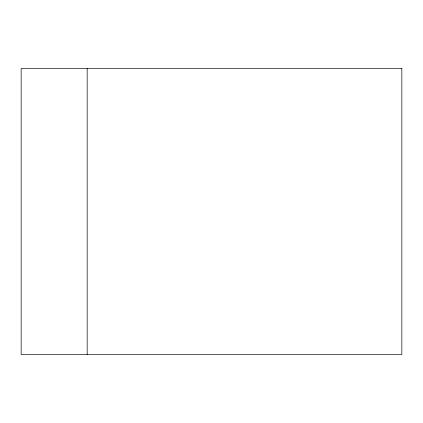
<?xml version="1.0" encoding="UTF-8"?>
<svg xmlns="http://www.w3.org/2000/svg" width="423" height="423" viewBox="0 0 423 423"><rect width="100%" height="100%" fill="white"/><g stroke="black" fill="none" stroke-linecap="round" stroke-linejoin="round"><path stroke-width="0.63" d="M87.17 68.463L87.17 354.537M401.85 68.463L21.15 68.463L21.15 354.537L401.85 354.537L401.85 68.463"/></g></svg>
